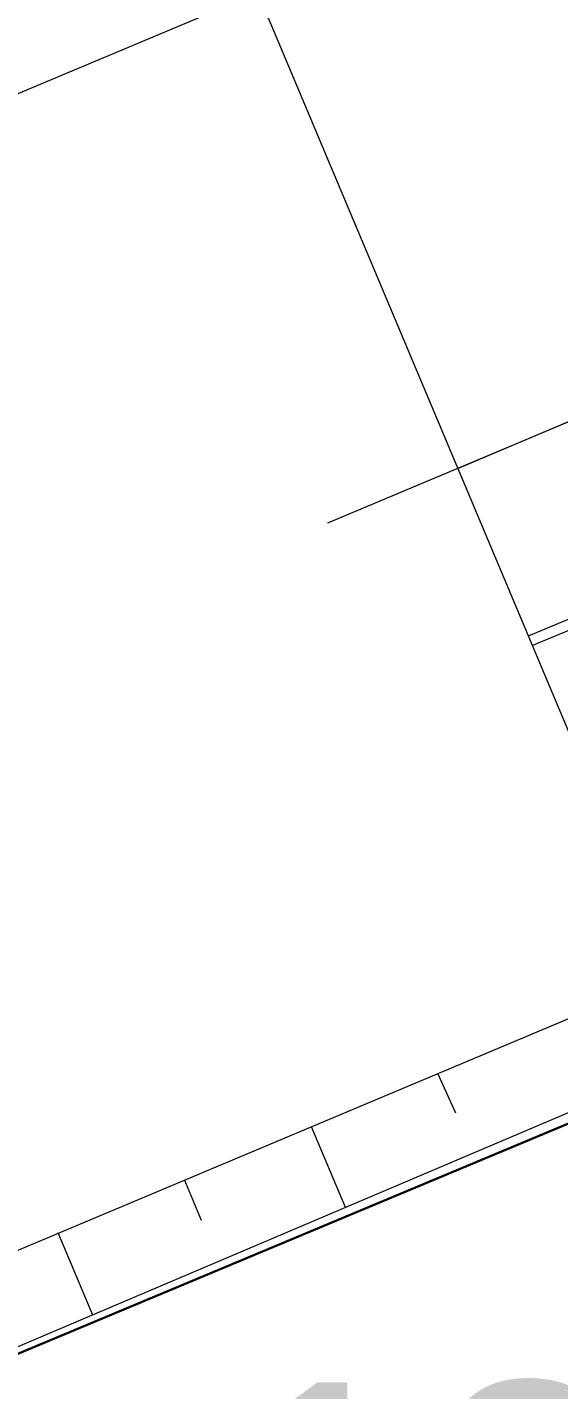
# Model space of a CAD drawing. Header units: metres. Extents: x 536111 to 536507, y 1836388 to 1836665.
# Drawn here: x 536264.81 to 536268.67, y 1836511.08 to 1836520.99 of the extents above; entities that cross this region are included whole.
import ezdxf
from ezdxf.enums import TextEntityAlignment as Align

# ---------------------------------------------------------------- set-up
doc = ezdxf.new("R2010")
doc.units = ezdxf.units.M
doc.header["$MEASUREMENT"] = 0
doc.linetypes.add('DGN Style 2', pattern=[7.2888, 4.37328, -2.91552])
for name, color, linetype, lineweight in [('Level 2', 1, 'Continuous', 0), ('Level 3', 1, 'Continuous', 0), ('Level 37', 1, 'Continuous', 0), ('Level 38', 1, 'Continuous', 0), ('Level 4', 1, 'Continuous', 0), ('Level 43', 1, 'Continuous', 0), ('Level 5', 1, 'Continuous', 0), ('Level 8', 1, 'Continuous', 0), ('Level 9', 1, 'Continuous', 0)]:
    doc.layers.add(name, color=color, linetype=linetype, lineweight=lineweight)
doc.styles.add('Style-CHAR_FAST_FONT', font='CHAR_FAST_FONT.shx')

msp = doc.modelspace()

# ---------------------------------------------------------------- linework, layer by layer
at = {"layer": 'Level 2', "color": 7, "linetype": 'Continuous', "lineweight": 0}
for p, q in [((536267.79, 1836513.38), (536267.92, 1836513.09)), ((536266.87, 1836512.99), (536267.12, 1836512.4)), ((536265.95, 1836512.6), (536266.07, 1836512.31)), ((536265.03, 1836512.22), (536265.28, 1836511.62))]:
    msp.add_line(p, q, dxfattribs=at)
at = {"layer": 'Level 2', "color": 7, "linetype": 'Continuous', "lineweight": 0, "flags": 128}
for points in [[(536257.25, 1836508.94), (536273.81, 1836515.91), (536292.24, 1836523.67), (536310.68, 1836531.43), (536329.11, 1836539.19), (536340.61, 1836544.02)], [(536257.52, 1836508.32), (536274.05, 1836515.35), (536292.51, 1836523.04), (536311.07, 1836530.49), (536329.39, 1836538.51), (536340.88, 1836543.38)]]:
    msp.add_lwpolyline(points, dxfattribs=at)
at = {"layer": 'Level 3', "color": 7, "linetype": 'Continuous', "lineweight": 0}
msp.add_line((536227.94, 1836505.02), (536379.15, 1836568.66), dxfattribs=at)
at = {"layer": 'Level 37', "color": 7, "linetype": 'Continuous', "lineweight": 0}
msp.add_line((536266.52, 1836521.15), (536269.63, 1836513.75), dxfattribs=at)
msp.add_line((536266.52, 1836521.15), (536269.63, 1836513.75), dxfattribs=at)
at = {"layer": 'Level 38', "color": 7, "linetype": 'Continuous', "lineweight": 0}
msp.add_line((536272.25, 1836519.6), (536267.94, 1836517.78), dxfattribs=at)
msp.add_line((536272.25, 1836519.6), (536267.94, 1836517.78), dxfattribs=at)
at = {"layer": 'Level 43', "color": 7, "linetype": 'Continuous', "lineweight": 0}
for p, q in [((536272.14, 1836518.11), (536268.45, 1836516.56)), ((536272.14, 1836518.11), (536268.45, 1836516.56)), ((536272.17, 1836518.04), (536268.48, 1836516.49)), ((536272.17, 1836518.04), (536268.48, 1836516.49))]:
    msp.add_line(p, q, dxfattribs=at)
at = {"layer": 'Level 5', "color": 7, "linetype": 'Continuous', "lineweight": 30}
msp.add_line((536237.19, 1836499.8), (536269.5, 1836513.33), dxfattribs=at)
at = {"layer": 'Level 8', "color": 7, "linetype": 'DGN Style 2', "lineweight": 0, "flags": 128}
msp.add_lwpolyline([(536257.262, 1836508.9139, -0.416552), (536259.3847, 1836514.1817), (536259.38, 1836514.18), (536272.26, 1836519.6), (536290.69, 1836527.36), (536309.13, 1836535.12), (536327.56, 1836542.87), (536335.37, 1836546.16), (536335.3675, 1836546.1597, -0.414214), (536340.6059, 1836544.0245)], format="xyb", dxfattribs=at)
at = {"layer": 'Level 9', "color": 7, "linetype": 'Continuous', "lineweight": 0, "flags": 128}
msp.add_lwpolyline([(536257.52, 1836508.32), (536274.05, 1836515.35), (536292.51, 1836523.04), (536311.07, 1836530.49), (536329.39, 1836538.51), (536340.88, 1836543.38)], dxfattribs=at)

# ---------------------------------------------------------------- texts
at = {"layer": 'Level 4', "color": 1, "linetype": 'Continuous', "lineweight": 0, "style": 'Style-CHAR_FAST_FONT'}
msp.add_text('182', height=1.99998, dxfattribs=at).set_placement((536268.4556, 1836510.13), align=Align.MIDDLE_CENTER)

doc.saveas('drawing.dxf')
